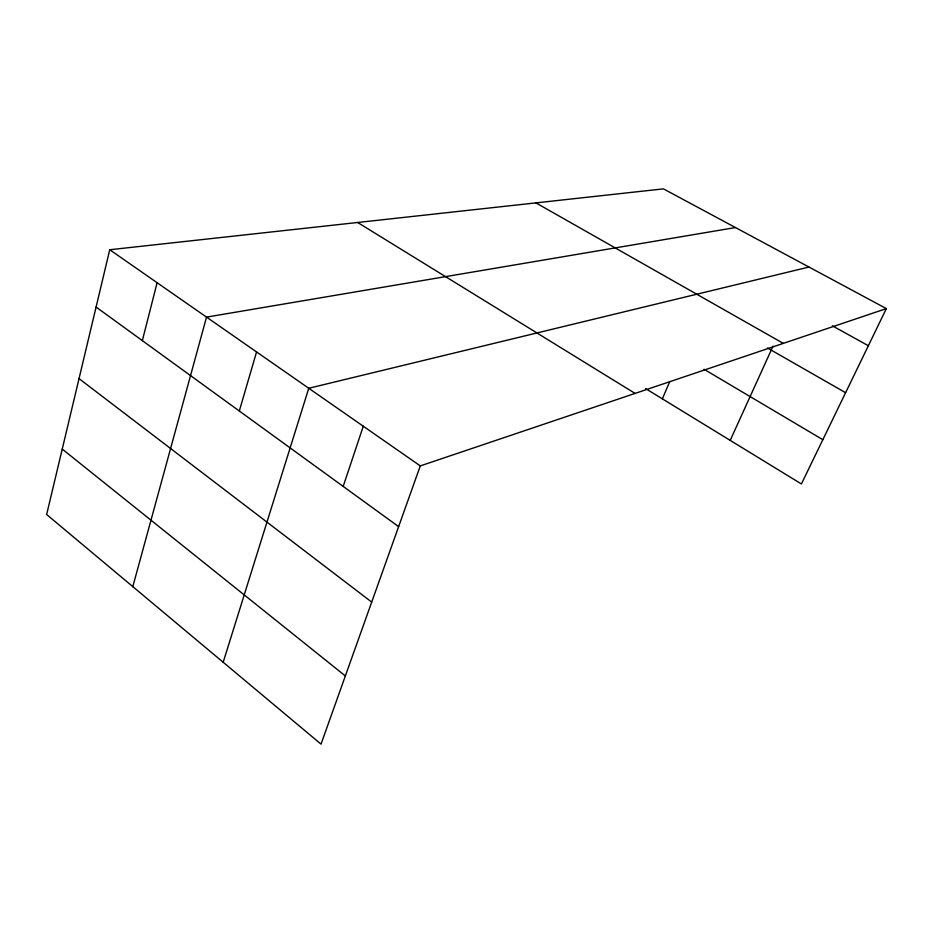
<?xml version="1.0" encoding="UTF-8"?>
<svg xmlns="http://www.w3.org/2000/svg" width="933" height="933" viewBox="0 0 933 933"><rect width="100%" height="100%" fill="white"/><g stroke="black" fill="none" stroke-linecap="round" stroke-linejoin="round"><path stroke-width="1.4" d="M109.744 249.741L46.65 514.515L321.022 744.137L420.293 465.905L886.35 308.601L663.433 188.863L109.744 249.741L420.293 465.905M142.341 340.615L157.117 282.722M132.813 586.635L206.531 317.115L735.449 227.547M239.303 410.998L256.563 351.939M223.185 662.255L308.765 388.268L808.969 267.036M343.192 486.408L363.287 426.218M662.36 398.858L669.649 381.784M730.201 440.388L773.025 346.143M886.35 308.601L801.4 483.97L645.508 388.536M832.341 325.804L868.366 345.723M535.927 202.881L783.312 343.379M767.509 347.997L845.601 392.711M704.065 369.281L822.848 439.7M357.666 222.486L635.058 393.411M96.087 307.05L398.624 526.644M79.037 378.611L371.696 602.088M62.243 449.076L345.35 675.947"/></g></svg>
